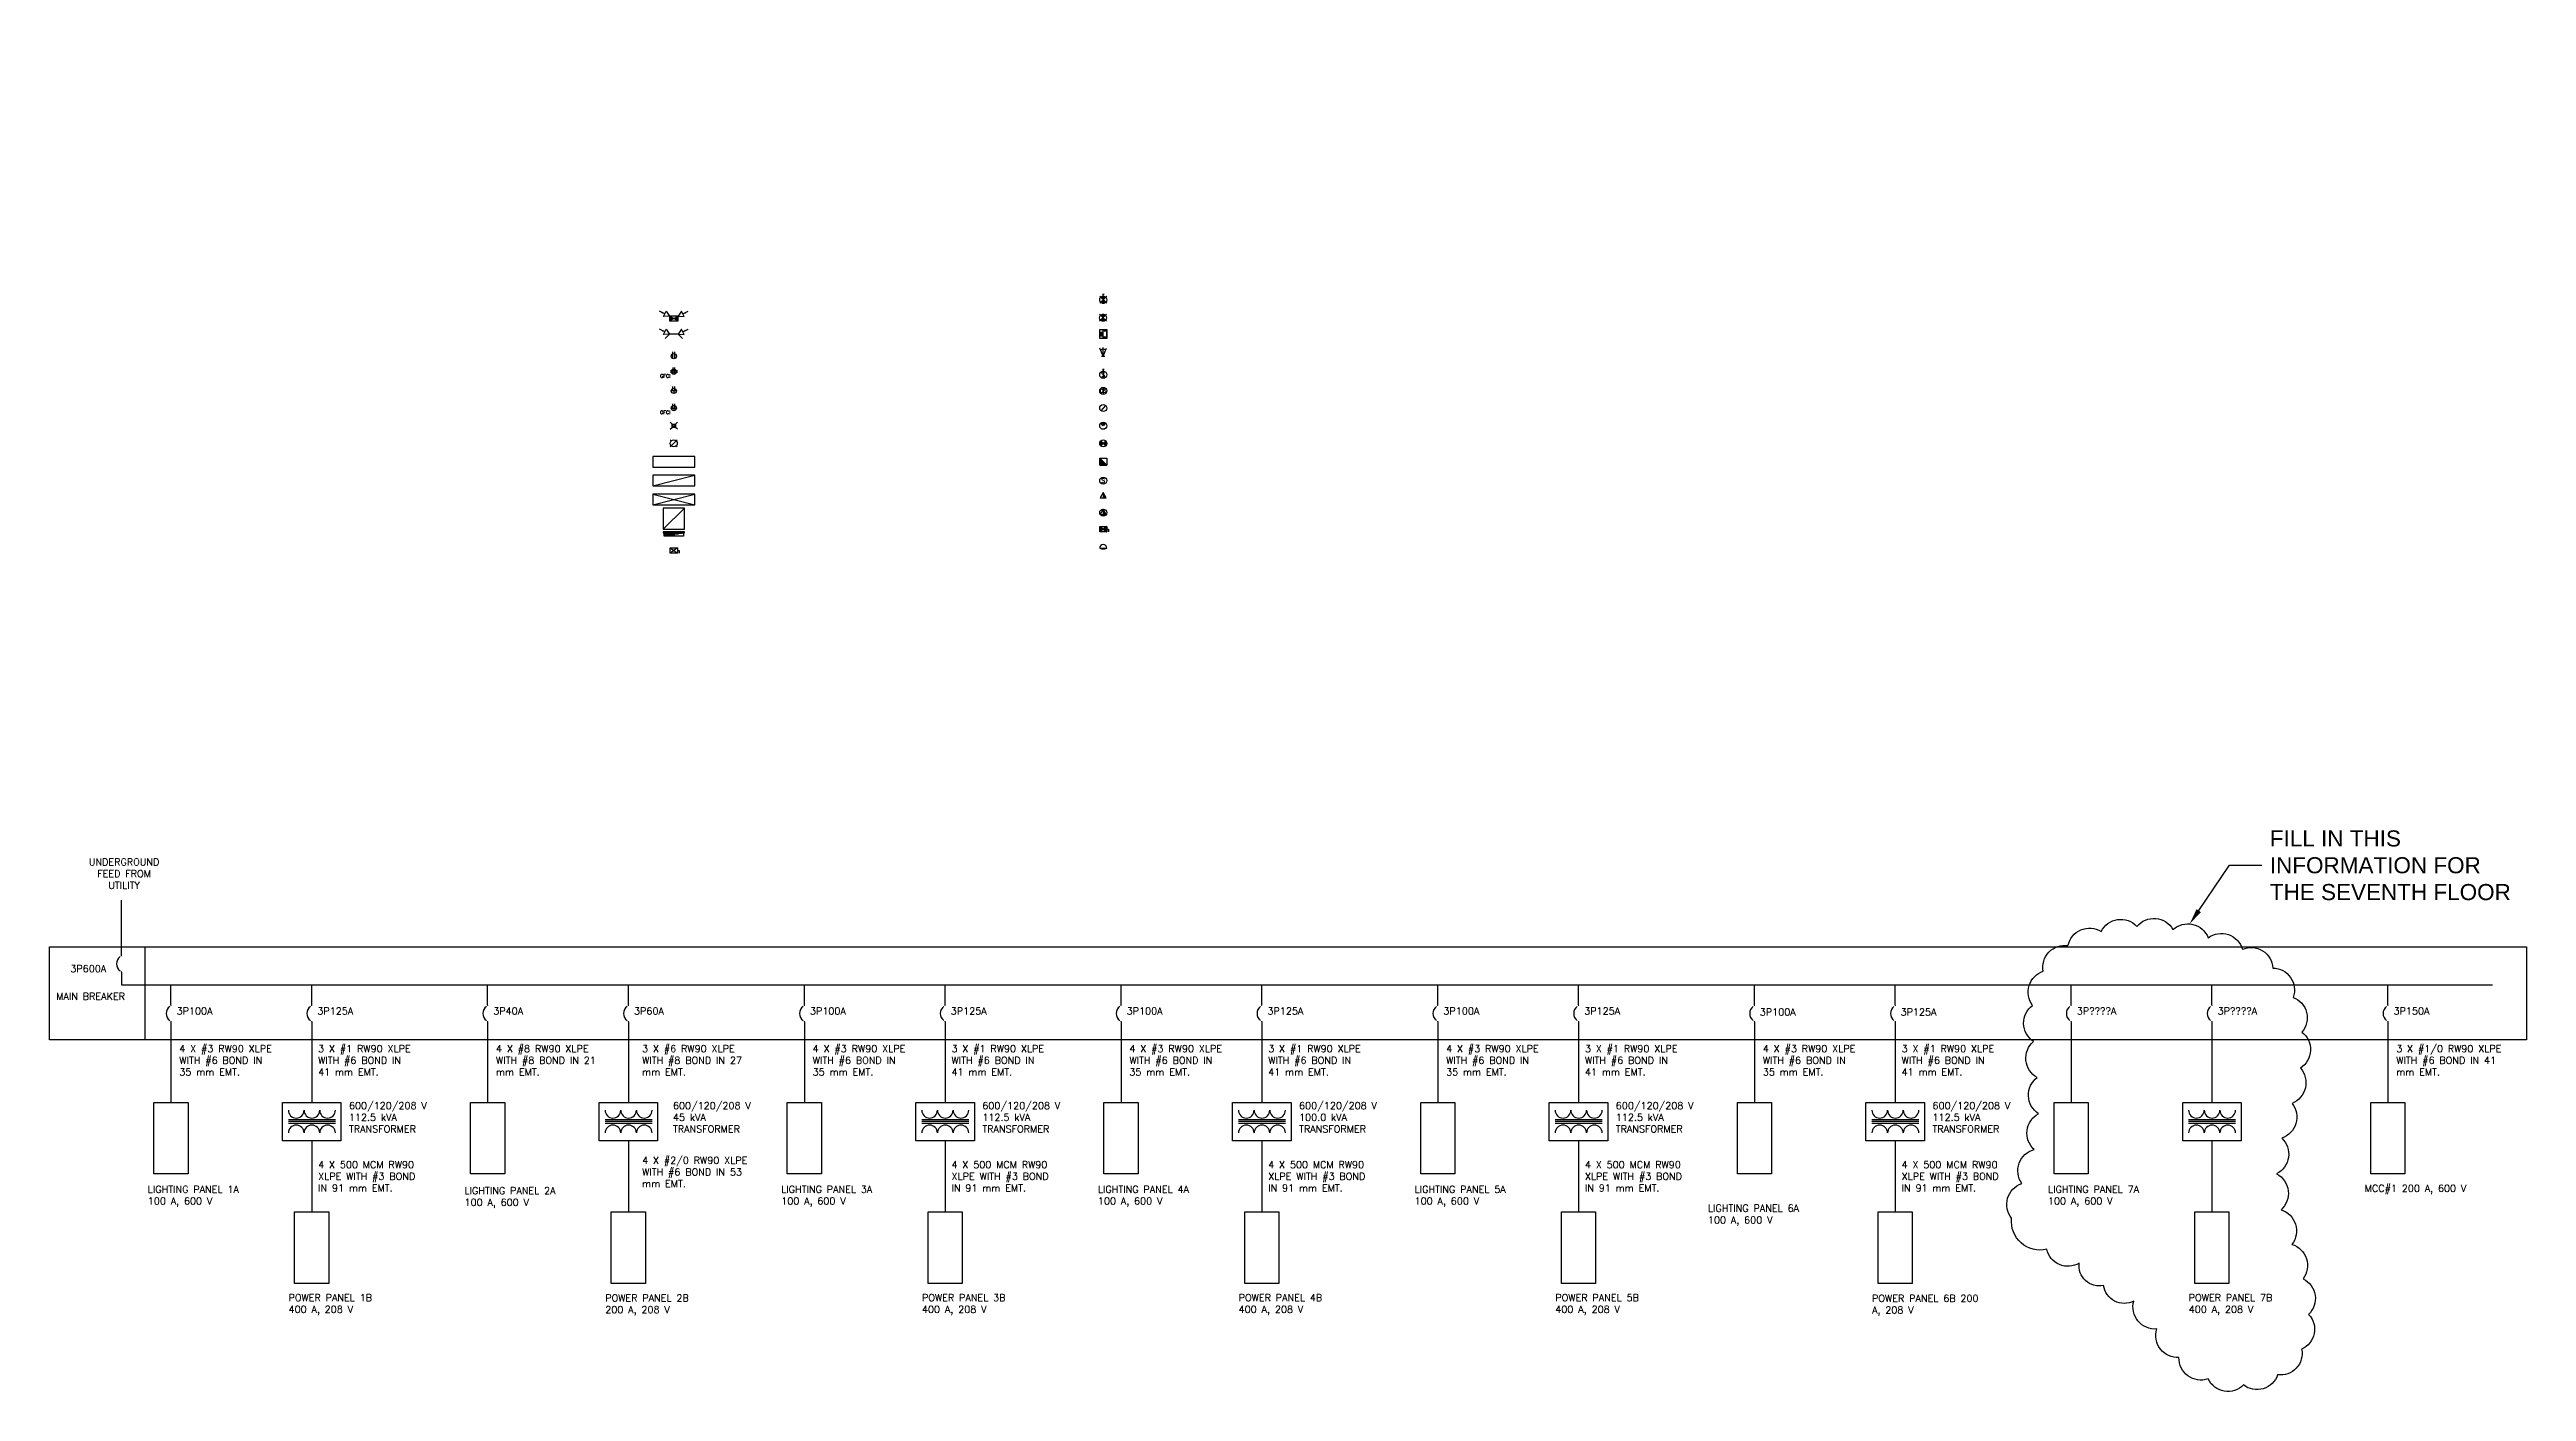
# Model space of a CAD drawing. Header units: millimetres. Extents: x 5414 to 278894, y 4264 to 146383.
# Drawn here: x 31154 to 101543, y 70114 to 108249 of the extents above; entities that cross this region are included whole.
import ezdxf
from ezdxf import colors
from ezdxf.entities.mleader import LeaderData, LeaderLine
from ezdxf.enums import TextEntityAlignment as Align
from ezdxf.math import Vec2, Vec3

# ---------------------------------------------------------------- set-up
doc = ezdxf.new("R2010")
doc.units = ezdxf.units.MM
doc.layers.add('E-SM-DT-DIAG-FEED', color=7, linetype='Continuous')
doc.layers.add('E-SM-DT-DIAG-FEED-TXT', color=5, linetype='Continuous')
doc.styles.add('ROMANS', font='ROMANS.shx', dxfattribs={"height": 2})
doc.styles.add('ROMANS 100', font='romans.shx', dxfattribs={"height": 100})
doc.styles.add('ROMANS 125', font='romans.shx', dxfattribs={"height": 125})
doc.styles.get("Standard").update_dxf_attribs({"font": 'arial.ttf'})

# ---------------------------------------------------------------- blocks, each defined once
blk = doc.blocks.new('*U288')
for p, q in [((25, 0), (-25, 0)), ((0, 0), (0, -200)), ((0, -50), (0, 0)), ((0, 0), (25, 0)), ((0, -50), (0, -250))]:
    blk.add_line(p, q)
blk.add_circle((0, -150), 100)
at = {"style": 'ROMANS 125'}
blk.add_text('S', height=125, dxfattribs=at).set_placement((0, -150), align=Align.MIDDLE_CENTER)
at = {"style": 'ROMANS 100'}
for tag, p in [('SPECIAL', (1, -469)), ('CIRCUIT', (1, -234)), ('ROOM', (1, -359))]:
    blk.add_attdef(tag, text='', height=100, dxfattribs=at).set_placement(p, align=Align.TOP_CENTER)
blk = doc.blocks.new('*U274')
at = {"transparency": 33554687}
h = blk.add_hatch(dxfattribs=at)
h.set_pattern_fill('LINE', color=256, scale=150)
h.set_pattern_definition([(0, (0, 0), (0, 18.75), [])])
h.paths.add_polyline_path([(-71, 71), (0, 0), (71, 71, 0.414214)])
h.paths.add_polyline_path([(-71, -71, 0.414214), (71, -71), (0, 0)])
for p, q in [((-100, 100), (-71, 71)), ((71, 71), (-71, -71)), ((-71, 71), (71, -71)), ((25, 150), (-25, 150)), ((0, 100), (0, 150)), ((0, 150), (25, 150)), ((100, 100), (71, 71)), ((-71, -71), (-100, -100)), ((71, -71), (100, -100))]:
    blk.add_line(p, q)
blk.add_circle((0, 0), 100)
blk = doc.blocks.new('*U273')
at = {"transparency": 33554687}
h = blk.add_hatch(dxfattribs=at)
h.set_pattern_fill('LINE', color=256, scale=150)
h.set_pattern_definition([(0, (-22805.316, -22524.634), (0, 18.75), [])])
h.paths.add_polyline_path([(-125, 125), (-125, 0), (0, 62)])
h.paths.add_polyline_path([(125, 125), (0, 62), (125, 0)])
for p, q in [((-259, 192), (-411, 268)), ((125, 125), (-125, 125)), ((-125, 125), (-125, 0)), ((-125, 0), (125, 125)), ((125, 0), (-125, 125)), ((125, 0), (-125, 125)), ((-125, 0), (125, 0)), ((125, 0), (125, 125)), ((259, 192), (411, 268))]:
    blk.add_line(p, q)
for points in [[(-304, 214, 50, 0, 0), (-411, 268, 0, 0, 0)], [(304, 214, 50, 0, 0), (411, 268, 0, 0, 0)]]:
    blk.add_lwpolyline(points, format="xyseb")
for points in [[(-125, 125), (-298, 115), (-220, 270)], [(125, 125), (298, 115), (220, 270)]]:
    blk.add_lwpolyline(points, close=True)
at = {"style": 'ROMANS 100', "flags": 1}
for tag, p in [('BATTERYPACK', (5, -176)), ('SPECIAL', (15, -453)), ('ROOM', (15, -306))]:
    blk.add_attdef(tag, text='', height=100, dxfattribs=at).set_placement(p, align=Align.TOP_CENTER)
at = {"style": 'ROMANS 100'}
blk.add_attdef('CIRCUIT', text='', height=100, dxfattribs=at).set_placement((15, -40), align=Align.TOP_CENTER)
blk = doc.blocks.new('*U275')
for p, q in [((-259, 192), (-411, 268)), ((-125, 125), (-250, 0)), ((125, 125), (-125, 125)), ((125, 125), (250, 0)), ((259, 192), (411, 268))]:
    blk.add_line(p, q)
for points in [[(-304, 214, 50, 0, 0), (-411, 268, 0, 0, 0)], [(304, 214, 50, 0, 0), (411, 268, 0, 0, 0)]]:
    blk.add_lwpolyline(points, format="xyseb")
for points in [[(-125, 125), (-298, 115), (-220, 270)], [(125, 125), (298, 115), (220, 270)]]:
    blk.add_lwpolyline(points, close=True)
at = {"style": 'ROMANS 100', "flags": 1}
for tag, p in [('BATTERYPACK', (5, -176)), ('SPECIAL', (15, -453)), ('ROOM', (15, -306))]:
    blk.add_attdef(tag, text='', height=100, dxfattribs=at).set_placement(p, align=Align.TOP_CENTER)
at = {"style": 'ROMANS 100'}
blk.add_attdef('CIRCUIT', text='', height=100, dxfattribs=at).set_placement((15, -40), align=Align.TOP_CENTER)
blk = doc.blocks.new('*U11')
blk.add_line((100, -32), (-100, -32))
blk.add_lwpolyline([(50, -20), (-50, -20), (-50, 0), (50, 0)], close=True)
blk.add_arc((0, -32), 100, 180, 0)
at = {"style": 'ROMANS 100', "flags": 1}
for tag, p in [('SPECIAL', (1, -530)), ('ROOM', (1, -377))]:
    blk.add_attdef(tag, text='', height=100, dxfattribs=at).set_placement(p, align=Align.TOP_CENTER)
at = {"style": 'ROMANS 100'}
blk.add_attdef('CIRCUIT', text='', height=100, dxfattribs=at).set_placement((1, -225), align=Align.TOP_CENTER)
blk = doc.blocks.new('*U276')
at = {"rotation": 180}
blk.add_blockref('*U11', (0, 0), dxfattribs=at)
at = {"style": 'ROMANS 100'}
for tag, p in [('FIREZONE', (7, -17)), ('SPECIAL', (7, -273)), ('ROOM', (7, -141))]:
    blk.add_attdef(tag, text='', height=100, dxfattribs=at).set_placement(p, align=Align.TOP_CENTER)
blk = doc.blocks.new('*U278')
for p, q in [((0, 0), (-65, -76)), ((65, 76), (0, 0))]:
    blk.add_line(p, q)
blk.add_circle((0, 0), 100)
at = {"style": 'ROMANS 100'}
for tag, p in [('FIREZONE', (6, -128)), ('SPECIAL', (6, -363)), ('ROOM', (6, -253))]:
    blk.add_attdef(tag, text='', height=100, dxfattribs=at).set_placement(p, align=Align.TOP_CENTER)
blk = doc.blocks.new('*U279')
at = {"transparency": 33554687}
h = blk.add_hatch(color=256, dxfattribs=at)
h.dxf.hatch_style = 1
h.paths.add_polyline_path([(65, 76, 0.371601), (-65, 76), (0, 0)])
for p, q in [((0, 0), (-65, 76)), ((65, 76), (0, 0))]:
    blk.add_line(p, q)
blk.add_circle((0, 0), 100)
at = {"style": 'ROMANS 100', "flags": 1}
for tag, p in [('FIREZONE', (-6, -123)), ('SPECIAL', (6, -363)), ('ROOM', (6, -253))]:
    blk.add_attdef(tag, text='', height=100, dxfattribs=at).set_placement(p, align=Align.TOP_CENTER)
blk = doc.blocks.new('*U270')
at = {"transparency": 33554687}
h = blk.add_hatch(dxfattribs=at)
h.set_pattern_fill('LINE', color=256, scale=150)
h.set_pattern_definition([(0, (-23364.035, -21347.374), (0, 18.75), [])])
h.paths.add_polyline_path([(-100, -200), (100, -200), (-100, 0)])
for p, q in [((-100, 0), (100, 0)), ((-100, -200), (-100, 0)), ((-100, 0), (100, -200)), ((100, 0), (100, -200)), ((100, -200), (-100, -200))]:
    blk.add_line(p, q)
at = {"style": 'ROMANS 100'}
blk.add_attdef('FIREZONE', text='', height=100, dxfattribs=at).set_placement((3, -226), align=Align.TOP_CENTER)
at = {"style": 'ROMANS 100', "flags": 1}
for tag, p in [('SPECIAL', (3, -461)), ('ROOM', (3, -350))]:
    blk.add_attdef(tag, text='', height=100, dxfattribs=at).set_placement(p, align=Align.TOP_CENTER)
blk = doc.blocks.new('CEILING RECESSED SPEAKER')
blk.add_circle((0, 0), 100)
at = {"style": 'ROMANS 125'}
blk.add_text('S', height=125, dxfattribs=at).set_placement((0, 0), align=Align.MIDDLE_CENTER)
at = {"style": 'ROMANS 100'}
blk.add_attdef('FIREZONE', text='', height=100, dxfattribs=at).set_placement((8, -128), align=Align.TOP_CENTER)
at = {"style": 'ROMANS 100', "flags": 1}
for tag, p in [('SPECIAL', (8, -363)), ('ROOM', (8, -253))]:
    blk.add_attdef(tag, text='', height=100, dxfattribs=at).set_placement(p, align=Align.TOP_CENTER)
blk = doc.blocks.new('*U271')
for p, q in [((0, 0), (-96, 231)), ((-50, 0), (50, 0)), ((0, 0), (0, 250)), ((0, 0), (96, 231))]:
    blk.add_line(p, q)
blk.add_arc((0, 100), 100, 45, 135)
at = {"style": 'ROMANS 100', "flags": 1}
for tag, p in [('SPECIAL', (31, -274)), ('ROOM', (31, -164))]:
    blk.add_attdef(tag, text='', height=100, dxfattribs=at).set_placement(p, align=Align.TOP_CENTER)
at = {"style": 'ROMANS 100'}
blk.add_attdef('CIRCUIT', text='', height=100, dxfattribs=at).set_placement((31, -39), align=Align.TOP_CENTER)
blk = doc.blocks.new('*U272')
for p, q in [((-75, -75), (-25, -75)), ((-75, -100), (-25, -100)), ((-75, -125), (-25, -125)), ((-75, -150), (-25, -150)), ((-75, -175), (-25, -175)), ((0, -245), (0, -5)), ((0, -5), (95, -5)), ((95, -245), (0, -245)), ((15, -20), (5, -20)), ((15, -230), (5, -230)), ((15, -20), (15, -10)), ((15, -20), (48, -53)), ((15, -230), (48, -198)), ((15, -230), (15, -240)), ((80, -20), (48, -53)), ((80, -230), (48, -198)), ((80, -20), (80, -10)), ((80, -20), (90, -20)), ((80, -230), (80, -240)), ((80, -230), (90, -230)), ((95, -5), (95, -245))]:
    blk.add_line(p, q)
blk.add_lwpolyline([(100, 0), (100, -250), (-100, -250), (-100, 0)], close=True)
at = {"style": 'ROMANS 100'}
blk.add_attdef('FIREZONE', text='', height=100, dxfattribs=at).set_placement((8, -272), align=Align.TOP_CENTER)
at = {"style": 'ROMANS 100', "flags": 1}
for tag, p in [('SPECIAL', (8, -507)), ('ROOM', (8, -397))]:
    blk.add_attdef(tag, text='', height=100, dxfattribs=at).set_placement(p, align=Align.TOP_CENTER)
blk = doc.blocks.new('COMBINATION MAGNETIC STARTER')
at = {"transparency": 33554687}
h = blk.add_hatch(dxfattribs=at)
h.set_pattern_fill('LINE', color=256, scale=150)
h.set_pattern_definition([(0, (-23229.699, -19529.58), (0, 18.75), [])])
h.paths.add_polyline_path([(-100, 0), (-100, -150), (0, -75)])
h.paths.add_polyline_path([(0, -75), (100, -150), (100, 0)])
for p, q in [((-100, 0), (100, 0)), ((-100, -150), (-100, 0)), ((-100, 0), (100, -150)), ((100, 0), (-100, -150)), ((100, 0), (100, -150)), ((100, -150), (-100, -150)), ((100, -75), (150, -75)), ((150, -75), (150, -150))]:
    blk.add_line(p, q)
at = {"style": 'ROMANS 100', "flags": 1}
for tag, p in [('SPECIAL', (6, -306)), ('ROOM', (6, -178))]:
    blk.add_attdef(tag, text='', height=100, dxfattribs=at).set_placement(p, align=Align.TOP_CENTER)
blk = doc.blocks.new('RECESSED MOUNTED ELECTRICAL')
h = blk.add_hatch()
h.set_pattern_fill('LINE', color=256, scale=150)
h.set_pattern_definition([(0, (-2909.979, -7585.174), (0, 18.75), [])])
h.paths.add_polyline_path([(-275, 0), (-275, -100), (275, 0)])
for p, q in [((300, 25), (-300, 25)), ((-300, 25), (-300, 0)), ((-300, 0), (300, 0)), ((-275, 0), (275, 0)), ((-275, -100), (-275, 0)), ((275, 0), (-275, -100)), ((275, 0), (275, -100)), ((300, 0), (300, 25)), ((275, -100), (-275, -100))]:
    blk.add_line(p, q)
at = {"style": 'ROMANS 100', "flags": 1}
for tag, p in [('AMPERAGE', (0, -506)), ('CIRCUITS', (0, -266)), ('VOLTAGE', (0, -384)), ('SPECIAL', (0, -624)), ('ROOM', (0, -151))]:
    blk.add_attdef(tag, text='', height=100, dxfattribs=at).set_placement(p, align=Align.MIDDLE_CENTER)
blk = doc.blocks.new('*U269')
at = {"transparency": 33554687}
h = blk.add_hatch(color=256, dxfattribs=at)
h.dxf.hatch_style = 1
h.paths.add_polyline_path([(0, -150), (87, -150), (0, 0)])
blk.add_line((0, 0), (0, -150))
blk.add_lwpolyline([(0, 0), (-87, -150), (87, -150)], close=True)
at = {"style": 'ROMANS 100', "flags": 1}
for tag, p in [('SPECIAL', (8, -305)), ('ROOM', (8, -195))]:
    blk.add_attdef(tag, text='', height=100, dxfattribs=at).set_placement(p, align=Align.TOP_CENTER)
blk = doc.blocks.new('*U286')
at = {"transparency": 33554687}
h = blk.add_hatch(color=256, dxfattribs=at)
h.dxf.hatch_style = 1
h.paths.add_polyline_path([(0, 0), (0, -150), (87, -150)])
blk.add_line((0, 0), (0, -150))
blk.add_lwpolyline([(0, 0), (-87, -150), (87, -150)], close=True)
blk.add_circle((0, -100), 100)
at = {"style": 'ROMANS 100', "flags": 1}
for tag, p in [('SPECIAL', (8, -305)), ('ROOM', (8, -195))]:
    blk.add_attdef(tag, text='', height=100, dxfattribs=at).set_placement(p, align=Align.TOP_CENTER)
blk = doc.blocks.new('*U287')
for p, q in [((-25, -196), (-25, 0)), ((-25, -196), (-25, 0)), ((25, -196), (25, 0))]:
    blk.add_line(p, q)
blk.add_circle((0, -125), 75)
at = {"style": 'ROMANS 100', "flags": 1}
for tag, p in [('SPECIAL', (-4, -357)), ('ROOM', (-4, -247))]:
    blk.add_attdef(tag, text='', height=100, dxfattribs=at).set_placement(p, align=Align.TOP_CENTER)
at = {"style": 'ROMANS 100'}
blk.add_attdef('CIRCUIT', text='', height=100, dxfattribs=at).set_placement((-4, -122), align=Align.TOP_CENTER)
blk = doc.blocks.new('*U289')
for p, q in [((-25, -125), (-25, 0)), ((-25, -125), (-25, 0)), ((25, -125), (25, 0)), ((75, -125), (-75, -125)), ((0, -125), (0, -200))]:
    blk.add_line(p, q)
blk.add_circle((0, -125), 75)
at = {"style": 'ROMANS 100', "flags": 1}
for tag, p in [('SPECIAL', (-4, -357)), ('ROOM', (-4, -247))]:
    blk.add_attdef(tag, text='', height=100, dxfattribs=at).set_placement(p, align=Align.TOP_CENTER)
at = {"style": 'ROMANS 100'}
blk.add_attdef('CIRCUIT', text='', height=100, dxfattribs=at).set_placement((-4, -122), align=Align.TOP_CENTER)
blk = doc.blocks.new('*U290')
for p, q in [((-25, -125), (-25, 0)), ((25, -125), (25, 0)), ((-75, -125), (75, -125)), ((0, -125), (0, -200))]:
    blk.add_line(p, q)
blk.add_circle((0, -125), 75)
at = {"style": 'ROMANS 100'}
blk.add_text('GFCI', height=100, dxfattribs=at).set_placement((-100, -196), align=Align.TOP_RIGHT)
at = {"style": 'ROMANS 100', "flags": 1}
for tag, p in [('SPECIAL', (-4, -357)), ('ROOM', (-4, -247))]:
    blk.add_attdef(tag, text='', height=100, dxfattribs=at).set_placement(p, align=Align.TOP_CENTER)
at = {"style": 'ROMANS 100'}
blk.add_attdef('CIRCUIT', text='', height=100, dxfattribs=at).set_placement((-4, -122), align=Align.TOP_CENTER)
blk = doc.blocks.new('*U267')
for p, q in [((-100, 100), (-50, 50)), ((100, 100), (50, 50)), ((-50, -50), (-100, -100)), ((50, -50), (100, -100))]:
    blk.add_line(p, q)
blk.add_lwpolyline([(-50, 50), (50, 50), (50, -50), (-50, -50)], close=True)
blk.add_circle((0, 0), 25)
at = {"style": 'ROMANS 100', "flags": 1}
for tag, p in [('SPECIAL', (-4, -357)), ('ROOM', (-4, -247))]:
    blk.add_attdef(tag, text='', height=100, dxfattribs=at).set_placement(p, align=Align.TOP_CENTER)
at = {"style": 'ROMANS 100'}
blk.add_attdef('CIRCUIT', text='', height=100, dxfattribs=at).set_placement((-4, -122), align=Align.TOP_CENTER)
blk = doc.blocks.new('*U202')
for p, q in [((-100, 100), (-71, 71)), ((-100, 100), (-71, 71)), ((71, 71), (-71, -71)), ((100, 100), (71, 71)), ((100, 100), (71, 71)), ((-71, -71), (-100, -100)), ((-71, -71), (-100, -100)), ((71, -71), (100, -100)), ((71, -71), (100, -100))]:
    blk.add_line(p, q)
blk.add_circle((0, 0), 100)
blk.add_circle((0, 0), 100)
at = {"style": 'ROMANS 100'}
blk.add_attdef('CIRCUIT', text='', height=100, dxfattribs=at).set_placement((0, 0), align=Align.TOP_CENTER)
at = {"style": 'ROMANS 100', "flags": 1}
for tag, p in [('SPECIAL', (0, -235)), ('ROOM', (0, -125))]:
    blk.add_attdef(tag, text='', height=100, dxfattribs=at).set_placement(p, align=Align.TOP_CENTER)
blk = doc.blocks.new('*U280')
blk.add_lwpolyline([(0, -300), (1200, -300), (1200, 0), (0, 0)], close=True)
at = {"style": 'ROMANS 100'}
blk.add_attdef('CIRCUIT', text='', height=100, dxfattribs=at).set_placement((0, -46), align=Align.TOP_LEFT)
at = {"style": 'ROMANS 100', "flags": 1}
for tag, p in [('SPECIAL', (0, -351)), ('ROOM', (0, -198))]:
    blk.add_attdef(tag, text='', height=100, dxfattribs=at).set_placement(p, align=Align.TOP_LEFT)
blk = doc.blocks.new('*U146')
blk.add_line((0, -300), (1200, 0))
blk.add_lwpolyline([(0, -300), (1200, -300), (1200, 0), (0, 0)], close=True)
at = {"style": 'ROMANS 100'}
blk.add_attdef('CIRCUIT', text='', height=100, dxfattribs=at).set_placement((0, -46), align=Align.TOP_LEFT)
at = {"style": 'ROMANS 100', "flags": 1}
for tag, p in [('SPECIAL', (0, -351)), ('ROOM', (0, -198))]:
    blk.add_attdef(tag, text='', height=100, dxfattribs=at).set_placement(p, align=Align.TOP_LEFT)
blk = doc.blocks.new('*U191')
for p, q in [((0, -300), (1200, 0)), ((0, 0), (1200, -300))]:
    blk.add_line(p, q)
blk.add_lwpolyline([(0, -300), (1200, -300), (1200, 0), (0, 0)], close=True)
at = {"style": 'ROMANS 100'}
blk.add_attdef('CIRCUIT', text='', height=100, dxfattribs=at).set_placement((0, -46), align=Align.TOP_LEFT)
at = {"style": 'ROMANS 100', "flags": 1}
for tag, p in [('SPECIAL', (0, -351)), ('ROOM', (0, -198))]:
    blk.add_attdef(tag, text='', height=100, dxfattribs=at).set_placement(p, align=Align.TOP_LEFT)
blk = doc.blocks.new('*U144')
for p, q in [((0, 0), (0, -600)), ((600, 0), (0, 0)), ((600, 0), (0, -600)), ((600, -600), (600, 0)), ((0, -600), (600, -600))]:
    blk.add_line(p, q)
at = {"style": 'ROMANS 100'}
blk.add_attdef('CIRCUIT', text='', height=100, dxfattribs=at).set_placement((0, -46), align=Align.TOP_LEFT)
at = {"style": 'ROMANS 100', "flags": 1}
for tag, p in [('SPECIAL', (0, -351)), ('ROOM', (0, -198))]:
    blk.add_attdef(tag, text='', height=100, dxfattribs=at).set_placement(p, align=Align.TOP_LEFT)
blk = doc.blocks.new('FUSED DISCONNECT')
for p, q in [((-100, 0), (100, -150)), ((100, 0), (-100, -150)), ((100, -75), (150, -75)), ((150, -75), (150, -150))]:
    blk.add_line(p, q)
blk.add_lwpolyline([(-100, 0), (100, 0), (100, -150), (-100, -150)], close=True)
at = {"style": 'ROMANS 100', "flags": 1}
for tag, p in [('FUSESIZE', (0, -204)), ('SPECIAL', (0, -440)), ('ROOM', (0, -325))]:
    blk.add_attdef(tag, text='', height=100, dxfattribs=at).set_placement(p, align=Align.MIDDLE_CENTER)
blk = doc.blocks.new('*U284')
at = {"transparency": 33554687}
h = blk.add_hatch(dxfattribs=at)
h.set_pattern_fill('LINE', color=256, scale=150)
h.set_pattern_definition([(0, (0, 1e-14), (0, 18.75), [])])
h.paths.add_polyline_path([(-71, 71), (0, 0), (71, 71, 0.414214)])
h.paths.add_polyline_path([(-71, -71, 0.414214), (71, -71), (0, 0)])
for p, q in [((-100, 100), (-71, 71)), ((71, 71), (-71, -71)), ((-71, 71), (71, -71)), ((100, 100), (71, 71)), ((-71, -71), (-100, -100)), ((71, -71), (100, -100))]:
    blk.add_line(p, q)
blk.add_circle((0, 0), 100)
blk = doc.blocks.new('SMOKE ALARM & CO DETECTOR')
h = blk.add_hatch()
h.set_pattern_fill('LINE', color=256, scale=150)
h.set_pattern_definition([(0, (-3038.077, -8218.569), (0, 18.75), [])])
h.paths.add_polyline_path([(-71, 71, 0.198912), (-100, 0, 0.198912), (-71, -71), (0, 0)])
h.paths.add_polyline_path([(0, 0), (71, -71, 0.198912), (100, 0, 0.198912), (71, 71)])
for p, q in [((-71, 71), (71, -71)), ((71, 71), (-71, -71))]:
    blk.add_line(p, q)
blk.add_circle((0, 0), 100)
at = {"style": 'ROMANS 100'}
for tag, p in [('SPECIAL', (0, -389)), ('CIRCUIT', (0, -154)), ('ROOM', (0, -273))]:
    blk.add_attdef(tag, text='', height=100, dxfattribs=at).set_placement(p, align=Align.MIDDLE_CENTER)
blk = doc.blocks.new('OCCUPANCY SENSOR')
for q in [(0, -50), (0, -100)]:
    blk.add_line((0, 100), q)
blk.add_circle((0, 0), 100)
at = {"style": 'ROMANS 100'}
blk.add_text('OS', height=100, dxfattribs=at).set_placement((0, 0), align=Align.MIDDLE_CENTER)
at = {"style": 'ROMANS 100', "flags": 1}
for tag, p in [('SPECIAL', (1, -319)), ('ROOM', (1, -209))]:
    blk.add_attdef(tag, text='', height=100, dxfattribs=at).set_placement(p, align=Align.TOP_CENTER)
at = {"style": 'ROMANS 100'}
blk.add_attdef('CIRCUIT', text='', height=100, dxfattribs=at).set_placement((1, -84), align=Align.TOP_CENTER)
blk = doc.blocks.new('*U285')
for p, q in [((30132, 46970), (30132, 47166)), ((30132, 46970), (30132, 47166)), ((30232, 47041), (30082, 47041)), ((-25, -196), (-25, 0)), ((25, -196), (25, 0)), ((100, -100), (-100, -100)), ((100, -150), (-100, -150))]:
    blk.add_line(p, q)
for centre in [(30156, 47041), (0, -125)]:
    blk.add_circle(centre, 75)
at = {"style": 'ROMANS 100'}
blk.add_text('GFCI', height=100, dxfattribs=at).set_placement((-100, -196), align=Align.TOP_RIGHT)
at = {"style": 'ROMANS 100', "flags": 1}
for tag, p in [('SPECIAL', (-4, -357)), ('ROOM', (-4, -247))]:
    blk.add_attdef(tag, text='', height=100, dxfattribs=at).set_placement(p, align=Align.TOP_CENTER)
at = {"style": 'ROMANS 100'}
blk.add_attdef('CIRCUIT', text='', height=100, dxfattribs=at).set_placement((-4, -122), align=Align.TOP_CENTER)

msp = doc.modelspace()

# ---------------------------------------------------------------- linework, layer by layer
at = {"layer": 'E-SM-DT-DIAG-FEED'}
for p, q in [((33194.4, 82513.2), (33194.4, 84077.7)), ((33863.8, 82745.2), (33863.8, 80104.5)), ((33194.3, 82027.1), (33194.3, 81668.7)), ((33194.3, 81668.7), (100576.7, 81668.7)), ((34603.8, 81100.7), (34603.8, 81668.7)), ((38603.8, 81100.7), (38603.8, 81668.7)), ((43603.8, 81100.7), (43603.8, 81668.7)), ((47603.8, 81100.7), (47603.8, 81668.7)), ((52603.8, 81100.7), (52603.8, 81668.7)), ((56603.8, 81100.7), (56603.8, 81668.7)), ((61603.8, 81100.7), (61603.8, 81668.7)), ((65603.8, 81100.7), (65603.8, 81668.7)), ((70603.8, 81100.7), (70603.8, 81668.7)), ((74603.8, 81100.7), (74603.8, 81668.7)), ((79603.8, 81100.7), (79603.8, 81668.7)), ((83603.8, 81100.7), (83603.8, 81668.7)), ((83603.8, 81668.7), (92603.8, 81668.7)), ((88603.8, 81100.7), (88603.8, 81668.7)), ((92603.8, 81100.7), (92603.8, 81668.7)), ((97603.8, 81100.7), (97603.8, 81668.7)), ((34603.7, 80614.5), (34603.7, 78328.3)), ((38603.7, 80614.5), (38603.7, 78328.3)), ((43603.7, 80614.5), (43603.7, 78328.3)), ((47603.7, 80614.5), (47603.7, 78328.3)), ((52603.7, 80614.5), (52603.7, 78328.3)), ((56603.7, 80614.5), (56603.7, 78328.3)), ((61603.7, 80614.5), (61603.7, 78328.3)), ((65603.7, 80614.5), (65603.7, 78328.3)), ((70603.7, 80614.5), (70603.7, 78328.3)), ((74603.7, 80614.5), (74603.7, 78328.3)), ((79603.7, 80614.5), (79603.7, 78328.3)), ((83603.7, 80614.5), (83603.7, 78328.3)), ((88603.7, 80614.5), (88603.7, 78328.3)), ((92603.7, 80614.5), (92603.7, 78328.3)), ((97603.7, 80614.5), (97603.7, 78328.3)), ((39276.5, 77836.7), (37940.5, 77836.7)), ((39276.5, 77783.1), (37940.5, 77783.1)), ((39276.5, 77729.5), (37940.5, 77729.5)), ((48276.5, 77836.7), (46940.5, 77836.7)), ((48276.5, 77783.1), (46940.5, 77783.1)), ((48276.5, 77729.5), (46940.5, 77729.5)), ((57276.5, 77836.7), (55940.5, 77836.7)), ((57276.5, 77783.1), (55940.5, 77783.1)), ((57276.5, 77729.5), (55940.5, 77729.5)), ((66276.5, 77836.7), (64940.5, 77836.7)), ((66276.5, 77783.1), (64940.5, 77783.1)), ((66276.5, 77729.5), (64940.5, 77729.5)), ((75276.5, 77836.7), (73940.5, 77836.7)), ((75276.5, 77783.1), (73940.5, 77783.1)), ((75276.5, 77729.5), (73940.5, 77729.5)), ((84276.5, 77836.7), (82940.5, 77836.7)), ((84276.5, 77783.1), (82940.5, 77783.1)), ((84276.5, 77729.5), (82940.5, 77729.5)), ((93276.5, 77836.7), (91940.5, 77836.7)), ((93276.5, 77783.1), (91940.5, 77783.1)), ((93276.5, 77729.5), (91940.5, 77729.5)), ((38603.7, 77237.9), (38603.7, 75217.3)), ((47603.7, 77237.9), (47603.7, 75217.3)), ((56603.7, 77237.9), (56603.7, 75217.3)), ((65603.7, 77237.9), (65603.7, 75217.3)), ((74603.7, 77237.9), (74603.7, 75217.3)), ((83603.7, 77237.9), (83603.7, 75217.3)), ((92603.7, 77237.9), (92603.7, 75217.3))]:
    msp.add_line(p, q, dxfattribs=at)
at = {"layer": 'E-SM-DT-DIAG-FEED', "color": 6}
msp.add_line((31153.8, 80104.5), (31153.8, 82745.2), dxfattribs=at)
at = {"layer": 'E-SM-DT-DIAG-FEED'}
msp.add_lwpolyline([(86911.4, 75035.9, -0.5205671), (87200.7, 76023.9, -0.5205671), (87553.3, 76987.7, -0.5205671), (87676.4, 78007.5, -0.5205671), (87638.6, 79035.9, -0.5205671), (87532.3, 80060.6, -0.5205671), (87509.8, 81087, -0.5205671), (87811.8, 82053.4, -0.5205671), (88513.7, 82783.1, -0.5205671), (89453.2, 83186.9, -0.5205671), (90471.1, 83330.8, -0.5205671), (91496.2, 83242, -0.5205671), (92499.2, 83009.3, -0.5205671), (93473.4, 82679.3, -0.5205671), (94335.8, 82145.8, -0.5205671), (94911.9, 81314, -0.5205671), (95161.3, 80324.9, -0.5205671), (95117.9, 79302.2, -0.5205671), (94880.8, 78301.5, -0.5205671), (94588, 77313.9, -0.5205671), (94443.1, 76296.5, -0.5205671), (94569.3, 75277.1, -0.5205671), (94878.5, 74294.7, -0.5205671), (95194.2, 73315.2, -0.5205671), (95352.7, 72303.4, -0.5205671), (95154.3, 71316.3, -0.5205671), (94472, 70589.7, -0.5205671), (93501.7, 70299.2, -0.5205671), (92495.3, 70470.8, -0.5205671), (91668.3, 71077.1, -0.5205671), (91035.2, 71889.7, -0.5205671), (90381.7, 72683.9, -0.5205671), (89525.4, 73126.8, -0.5205671), (88831.9, 73761, -0.5205671), (87912.8, 74156.5, -0.5205671)], format="xyb", close=True, dxfattribs=at)
at = {"layer": 'E-SM-DT-DIAG-FEED', "color": 6}
msp.add_lwpolyline([(31153.8, 82745.2), (101542.5, 82745.2), (101542.5, 80104.5), (31153.8, 80104.5)], dxfattribs=at)
at = {"layer": 'E-SM-DT-DIAG-FEED', "const_width": 19.2}
for points in [[(33194.3, 82492, 1), (33194.3, 82511.2, 1)], [(33194.3, 82027.1, 1), (33194.3, 82046.3, 1)], [(34603.7, 81079.5, 1), (34603.7, 81098.7, 1)], [(38603.7, 81079.5, 1), (38603.7, 81098.7, 1)], [(43603.7, 81079.5, 1), (43603.7, 81098.7, 1)], [(47603.7, 81079.5, 1), (47603.7, 81098.7, 1)], [(52603.7, 81079.5, 1), (52603.7, 81098.7, 1)], [(56603.7, 81079.5, 1), (56603.7, 81098.7, 1)], [(61603.7, 81079.5, 1), (61603.7, 81098.7, 1)], [(65603.7, 81079.5, 1), (65603.7, 81098.7, 1)], [(70603.7, 81079.5, 1), (70603.7, 81098.7, 1)], [(74603.7, 81079.5, 1), (74603.7, 81098.7, 1)], [(79603.7, 81079.5, 1), (79603.7, 81098.7, 1)], [(83603.7, 81079.5, 1), (83603.7, 81098.7, 1)], [(88603.7, 81079.5, 1), (88603.7, 81098.7, 1)], [(92603.7, 81079.5, 1), (92603.7, 81098.7, 1)], [(97603.7, 81079.5, 1), (97603.7, 81098.7, 1)], [(34603.7, 80614.5, 1), (34603.7, 80633.7, 1)], [(38603.7, 80614.5, 1), (38603.7, 80633.7, 1)], [(43603.7, 80614.5, 1), (43603.7, 80633.7, 1)], [(47603.7, 80614.5, 1), (47603.7, 80633.7, 1)], [(52603.7, 80614.5, 1), (52603.7, 80633.7, 1)], [(56603.7, 80614.5, 1), (56603.7, 80633.7, 1)], [(61603.7, 80614.5, 1), (61603.7, 80633.7, 1)], [(65603.7, 80614.5, 1), (65603.7, 80633.7, 1)], [(70603.7, 80614.5, 1), (70603.7, 80633.7, 1)], [(74603.7, 80614.5, 1), (74603.7, 80633.7, 1)], [(79603.7, 80614.5, 1), (79603.7, 80633.7, 1)], [(83603.7, 80614.5, 1), (83603.7, 80633.7, 1)], [(88603.7, 80614.5, 1), (88603.7, 80633.7, 1)], [(92603.7, 80614.5, 1), (92603.7, 80633.7, 1)], [(97603.7, 80614.5, 1), (97603.7, 80633.7, 1)]]:
    msp.add_lwpolyline(points, format="xyb", close=True, dxfattribs=at)
at = {"layer": 'E-SM-DT-DIAG-FEED'}
for points in [[(34118.3, 78328.3), (35089.1, 78328.3), (35089.1, 76295.1), (34118.3, 76295.1)], [(39434.6, 78328.3), (39434.6, 77237.9), (37772.8, 77237.9), (37772.8, 78328.3)], [(43118.3, 78328.3), (44089.1, 78328.3), (44089.1, 76295.1), (43118.3, 76295.1)], [(48434.6, 78328.3), (48434.6, 77237.9), (46772.8, 77237.9), (46772.8, 78328.3)], [(52118.3, 78328.3), (53089.1, 78328.3), (53089.1, 76295.1), (52118.3, 76295.1)], [(57434.6, 78328.3), (57434.6, 77237.9), (55772.8, 77237.9), (55772.8, 78328.3)], [(61118.3, 78328.3), (62089.1, 78328.3), (62089.1, 76295.1), (61118.3, 76295.1)], [(66434.6, 78328.3), (66434.6, 77237.9), (64772.8, 77237.9), (64772.8, 78328.3)], [(70118.3, 78328.3), (71089.1, 78328.3), (71089.1, 76295.1), (70118.3, 76295.1)], [(75434.6, 78328.3), (75434.6, 77237.9), (73772.8, 77237.9), (73772.8, 78328.3)], [(79118.3, 78328.3), (80089.1, 78328.3), (80089.1, 76295.1), (79118.3, 76295.1)], [(84434.6, 78328.3), (84434.6, 77237.9), (82772.8, 77237.9), (82772.8, 78328.3)], [(88118.3, 78328.3), (89089.1, 78328.3), (89089.1, 76295.1), (88118.3, 76295.1)], [(93434.6, 78328.3), (93434.6, 77237.9), (91772.8, 77237.9), (91772.8, 78328.3)], [(97118.3, 78328.3), (98089.1, 78328.3), (98089.1, 76295.1), (97118.3, 76295.1)], [(38118.3, 75217.3), (39089.1, 75217.3), (39089.1, 73184), (38118.3, 73184)], [(47118.3, 75217.3), (48089.1, 75217.3), (48089.1, 73184), (47118.3, 73184)], [(56118.3, 75217.3), (57089.1, 75217.3), (57089.1, 73184), (56118.3, 73184)], [(65118.3, 75217.3), (66089.1, 75217.3), (66089.1, 73184), (65118.3, 73184)], [(74118.3, 75217.3), (75089.1, 75217.3), (75089.1, 73184), (74118.3, 73184)], [(83118.3, 75217.3), (84089.1, 75217.3), (84089.1, 73184), (83118.3, 73184)], [(92118.3, 75217.3), (93089.1, 75217.3), (93089.1, 73184), (92118.3, 73184)]]:
    msp.add_lwpolyline(points, close=True, dxfattribs=at)
for centre, radius, start, end in [((33315.2, 82267.4), 256.4, 127.65072, 232.34928), ((34724.5, 80854.8), 256.4, 127.65072, 232.34928), ((38724.5, 80854.8), 256.4, 127.65072, 232.34928), ((43724.5, 80854.8), 256.4, 127.65072, 232.34928), ((47724.5, 80854.8), 256.4, 127.65072, 232.34928), ((52724.5, 80854.8), 256.4, 127.65072, 232.34928), ((56724.5, 80854.8), 256.4, 127.65072, 232.34928), ((61724.5, 80854.8), 256.4, 127.65072, 232.34928), ((65724.5, 80854.8), 256.4, 127.65072, 232.34928), ((70724.5, 80854.8), 256.4, 127.65072, 232.34928), ((74724.5, 80854.8), 256.4, 127.65072, 232.34928), ((79724.5, 80854.8), 256.4, 127.65072, 232.34928), ((83724.5, 80854.8), 256.4, 127.65072, 232.34928), ((88724.5, 80854.8), 256.4, 127.65072, 232.34928), ((92724.5, 80854.8), 256.4, 127.65072, 232.34928), ((97724.5, 80854.8), 256.4, 127.65072, 232.34928), ((38163.1, 78104.8), 222.7, 180, 0), ((38163.1, 77461.4), 222.7, 0, 180), ((38608.5, 78104.8), 222.7, 180, 0), ((38608.5, 77461.4), 222.7, 0, 180), ((39053.8, 78104.8), 222.7, 180, 0), ((39053.8, 77461.4), 222.7, 0, 180), ((47163.1, 78104.8), 222.7, 180, 0), ((47163.1, 77461.4), 222.7, 0, 180), ((47608.5, 78104.8), 222.7, 180, 0), ((47608.5, 77461.4), 222.7, 0, 180), ((48053.8, 78104.8), 222.7, 180, 0), ((48053.8, 77461.4), 222.7, 0, 180), ((56163.1, 78104.8), 222.7, 180, 0), ((56163.1, 77461.4), 222.7, 0, 180), ((56608.5, 78104.8), 222.7, 180, 0), ((56608.5, 77461.4), 222.7, 0, 180), ((57053.8, 78104.8), 222.7, 180, 0), ((57053.8, 77461.4), 222.7, 0, 180), ((65163.1, 78104.8), 222.7, 180, 0), ((65163.1, 77461.4), 222.7, 0, 180), ((65608.5, 78104.8), 222.7, 180, 0), ((65608.5, 77461.4), 222.7, 0, 180), ((66053.8, 78104.8), 222.7, 180, 0), ((66053.8, 77461.4), 222.7, 0, 180), ((74163.1, 78104.8), 222.7, 180, 0), ((74163.1, 77461.4), 222.7, 0, 180), ((74608.5, 78104.8), 222.7, 180, 0), ((74608.5, 77461.4), 222.7, 0, 180), ((75053.8, 78104.8), 222.7, 180, 0), ((75053.8, 77461.4), 222.7, 0, 180), ((83163.1, 78104.8), 222.7, 180, 0), ((83163.1, 77461.4), 222.7, 0, 180), ((83608.5, 78104.8), 222.7, 180, 0), ((83608.5, 77461.4), 222.7, 0, 180), ((84053.8, 78104.8), 222.7, 180, 0), ((84053.8, 77461.4), 222.7, 0, 180), ((92163.1, 78104.8), 222.7, 180, 0), ((92163.1, 77461.4), 222.7, 0, 180), ((92608.5, 78104.8), 222.7, 180, 0), ((92608.5, 77461.4), 222.7, 0, 180), ((93053.8, 78104.8), 222.7, 180, 0), ((93053.8, 77461.4), 222.7, 0, 180)]:
    msp.add_arc(centre, radius, start, end, dxfattribs=at)

# ---------------------------------------------------------------- block references
for name, p in [('*U285', (48896.7, 99217.5)), ('*U273', (48895.1, 100542.6)), ('*U284', (61092.8, 100627.1)), ('*U274', (61097.5, 101139)), ('*U275', (48895.1, 100035.4)), ('*U272', (61097.5, 100288.5)), ('*U287', (48895.1, 99659.4)), ('*U271', (61097.5, 99534.4)), ('*U289', (48895.1, 98673.6)), ('*U288', (61097.5, 99156.4)), ('OCCUPANCY SENSOR', (61097.5, 98548.6)), ('*U290', (48895.1, 98184.4)), ('*U278', (61097.5, 98059.4)), ('*U202', (48893.3, 97055.7)), ('*U279', (61097.5, 97556)), ('SMOKE ALARM & CO DETECTOR', (61097.5, 97055.7)), ('*U280', (48295.1, 96683.5)), ('*U270', (61097.5, 96633.5)), ('*U146', (48295.1, 96149)), ('CEILING RECESSED SPEAKER', (61097.5, 95999)), ('*U191', (48295.1, 95611)), ('*U144', (48595.1, 95214.5)), ('*U286', (61097.5, 95187)), ('*U269', (61097.5, 95662)), ('RECESSED MOUNTED ELECTRICAL', (48895.1, 94516)), ('COMBINATION MAGNETIC STARTER', (61097.5, 94693)), ('FUSED DISCONNECT', (48895.1, 94083.5)), ('*U276', (61097.5, 94047.5))]:
    msp.add_blockref(name, p)
at = {"rotation": 180}
msp.add_blockref('*U267', (48895.1, 97556), dxfattribs=at)

# ---------------------------------------------------------------- texts
at = {"layer": 'E-SM-DT-DIAG-FEED-TXT', "style": 'ROMANS'}
for s, p in [('3P600A', (31746.8, 82026.4)), ('MAIN BREAKER', (31343.8, 81246.9)), ('3P100A', (34764.8, 80828.2)), ('3P125A', (38764.8, 80828.2)), ('3P40A', (43764.8, 80828.2)), ('3P60A', (47764.8, 80828.2)), ('3P100A', (52764.8, 80828.2)), ('3P125A', (56764.8, 80828.2)), ('3P100A', (61764.8, 80828.2)), ('3P125A', (65764.8, 80828.2)), ('3P100A', (70764.8, 80828.2)), ('3P125A', (74764.8, 80828.2)), ('3P100A', (79755.3, 80800.7)), ('3P125A', (83755.3, 80800.7)), ('3P????A', (88764.8, 80828.2)), ('3P????A', (92764.8, 80828.2)), ('3P150A', (97764.8, 80828.2))]:
    msp.add_text(s, height=200, dxfattribs=at).set_placement(p)
at = {"layer": 'E-SM-DT-DIAG-FEED-TXT', "char_height": 200, "style": 'ROMANS'}
for s, insert, width, attachment_point in [('UNDERGROUND FEED FROM UTILITY', (33273.2, 85263.5), 2410.081, 2), ('4 X #3 RW90 XLPE WITH #6 BOND IN 35 mm EMT.', (34841.8, 79956.3), 3060.029, 1), ('3 X #1 RW90 XLPE WITH #6 BOND IN 41 mm EMT.', (38786.3, 79956.3), 3060.029, 1), ('4 X #8 RW90 XLPE WITH #8 BOND IN 21 mm EMT.', (43841.8, 79956.3), 3198.356, 1), ('3 X #6 RW90 XLPE WITH #8 BOND IN 27 mm EMT.', (47993.6, 79956.3), 3241.314, 1), ('4 X #3 RW90 XLPE WITH #6 BOND IN 35 mm EMT.', (52841.8, 79956.3), 3060.029, 1), ('3 X #1 RW90 XLPE WITH #6 BOND IN 41 mm EMT.', (56786.3, 79956.3), 3060.029, 1), ('4 X #3 RW90 XLPE WITH #6 BOND IN 35 mm EMT.', (61841.8, 79956.3), 3060.029, 1), ('3 X #1 RW90 XLPE WITH #6 BOND IN 41 mm EMT.', (65786.3, 79956.3), 3060.029, 1), ('4 X #3 RW90 XLPE WITH #6 BOND IN 35 mm EMT.', (70841.8, 79956.3), 3060.029, 1), ('3 X #1 RW90 XLPE WITH #6 BOND IN 41 mm EMT.', (74786.3, 79956.3), 3060.029, 1), ('4 X #3 RW90 XLPE WITH #6 BOND IN 35 mm EMT.', (79841.8, 79956.3), 3060.029, 1), ('3 X #1 RW90 XLPE WITH #6 BOND IN 41 mm EMT.', (83786.3, 79956.3), 3060.029, 1), ('3 X #1/0 RW90 XLPE WITH #6 BOND IN 41 mm EMT.', (97841.8, 79956.3), 3346.445, 1), ('600/120/208 V 112.5 kVA TRANSFORMER', (39663, 78337.5), 2486.367, 1), ('600/120/208 V 45 kVA TRANSFORMER', (48870.3, 78337.5), 2570.084, 1), ('600/120/208 V 112.5 kVA TRANSFORMER', (57663, 78337.5), 2486.367, 1), ('600/120/208 V 100.0 kVA TRANSFORMER', (66663, 78337.5), 2486.367, 1), ('600/120/208 V 112.5 kVA TRANSFORMER', (75663, 78337.5), 2486.367, 1), ('600/120/208 V 112.5 kVA TRANSFORMER', (84663, 78337.5), 2486.367, 1), ('4 X #2/0 RW90 XLPE WITH #6 BOND IN 53 mm EMT.', (47993.6, 76785.4), 3287.079, 1), ('4 X 500 MCM RW90 XLPE WITH #3 BOND IN 91 mm EMT.', (38786.3, 76662.8), 3333.675, 1), ('4 X 500 MCM RW90 XLPE WITH #3 BOND IN 91 mm EMT.', (56786.3, 76662.8), 3333.675, 1), ('4 X 500 MCM RW90 XLPE WITH #3 BOND IN 91 mm EMT.', (65786.3, 76662.8), 3333.675, 1), ('4 X 500 MCM RW90 XLPE WITH #3 BOND IN 91 mm EMT.', (74786.3, 76662.8), 3333.675, 1), ('4 X 500 MCM RW90 XLPE WITH #3 BOND IN 91 mm EMT.', (83786.3, 76662.8), 3333.675, 1), ('MCC#1 200 A, 600 V', (96945.8, 75986.2), 3742.922, 1), ('LIGHTING PANEL 1A 100 A, 600 V', (33945.8, 75958.4), 3148.056, 1), ('LIGHTING PANEL 2A 100 A, 600 V', (42945.8, 75924), 2998.848, 1), ('LIGHTING PANEL 3A 100 A, 600 V', (51945.8, 75958.4), 3148.056, 1), ('LIGHTING PANEL 4A 100 A, 600 V', (60945.8, 75958.4), 3148.056, 1), ('LIGHTING PANEL 5A 100 A, 600 V', (69945.8, 75958.4), 3148.056, 1), ('LIGHTING PANEL 6A 100 A, 600 V', (78281.9, 75422.8), 3436.022, 1), ('LIGHTING PANEL 7A 100 A, 600 V', (87945.8, 75958.4), 3148.056, 1), ('POWER PANEL 1B 400 A, 208 V', (37945.8, 72878.2), 3124.344, 1), ('POWER PANEL 2B 200 A, 208 V', (46945.8, 72870.9), 2906.495, 1), ('POWER PANEL 3B 400 A, 208 V', (55945.8, 72878.2), 3124.344, 1), ('POWER PANEL 4B 400 A, 208 V', (64945.8, 72878.2), 3124.344, 1), ('POWER PANEL 5B 400 A, 208 V', (73945.8, 72878.2), 3124.344, 1), ('POWER PANEL 6B 200 A, 208 V', (82945.8, 72862.2), 3413.358, 1), ('POWER PANEL 7B 400 A, 208 V', (91945.8, 72878.2), 3124.344, 1)]:
    msp.add_mtext(s, dxfattribs=dict(at, insert=insert, width=width, attachment_point=attachment_point))

# ---------------------------------------------------------------- leaders
at = {"layer": 'E-SM-DT-DIAG-FEED-TXT'}
ml = msp.add_multileader_mtext('Standard', dxfattribs=at)
ml.set_content('FILL IN THIS\\PINFORMATION FOR\\PTHE SEVENTH FLOOR', color=256)
ml.set_leader_properties()
ml.build(insert=Vec2(0, 0))
ml.multileader.update_dxf_attribs({"text_left_attachment_type": 2, "text_right_attachment_type": 2, "dogleg_length": 0.36, "arrow_head_size": 457.2, "scale": 25.4})
ctx = ml.context
ctx.base_point, ctx.scale, ctx.char_height, ctx.arrow_head_size, ctx.landing_gap_size, ctx.plane_origin = Vec3(94021.4, 85068.4), 25.4, 457.2, 457.2, 228.6, Vec3(82504.4, 83441.9)
ctx.left_attachment, ctx.right_attachment = 2, 2
notes = []
notes.append((ctx, [(0, (1, 1, 0), (93107, 85068.4), (1, 0), 914.4, [(0, [(91971.7, 83400.5)], 0, [])])]))
ctx.mtext.insert, ctx.mtext.flow_direction = Vec3(94250, 86059), 5
for ctx, leaders in notes:
    for number, flags, end, landing, length, lines in leaders:
        leader = LeaderData()
        leader.index, (leader.has_last_leader_line, leader.has_dogleg_vector, leader.attachment_direction) = number, flags
        leader.last_leader_point, leader.dogleg_vector, leader.dogleg_length = Vec3(end), Vec3(landing), length
        for number, points, colour, breaks in lines:
            line = LeaderLine()
            line.index, line.vertices, line.color, line.breaks = number, Vec3.list(points), colors.encode_raw_color(colour), breaks
            leader.lines.append(line)
        ctx.leaders.append(leader)

doc.saveas('drawing.dxf')
